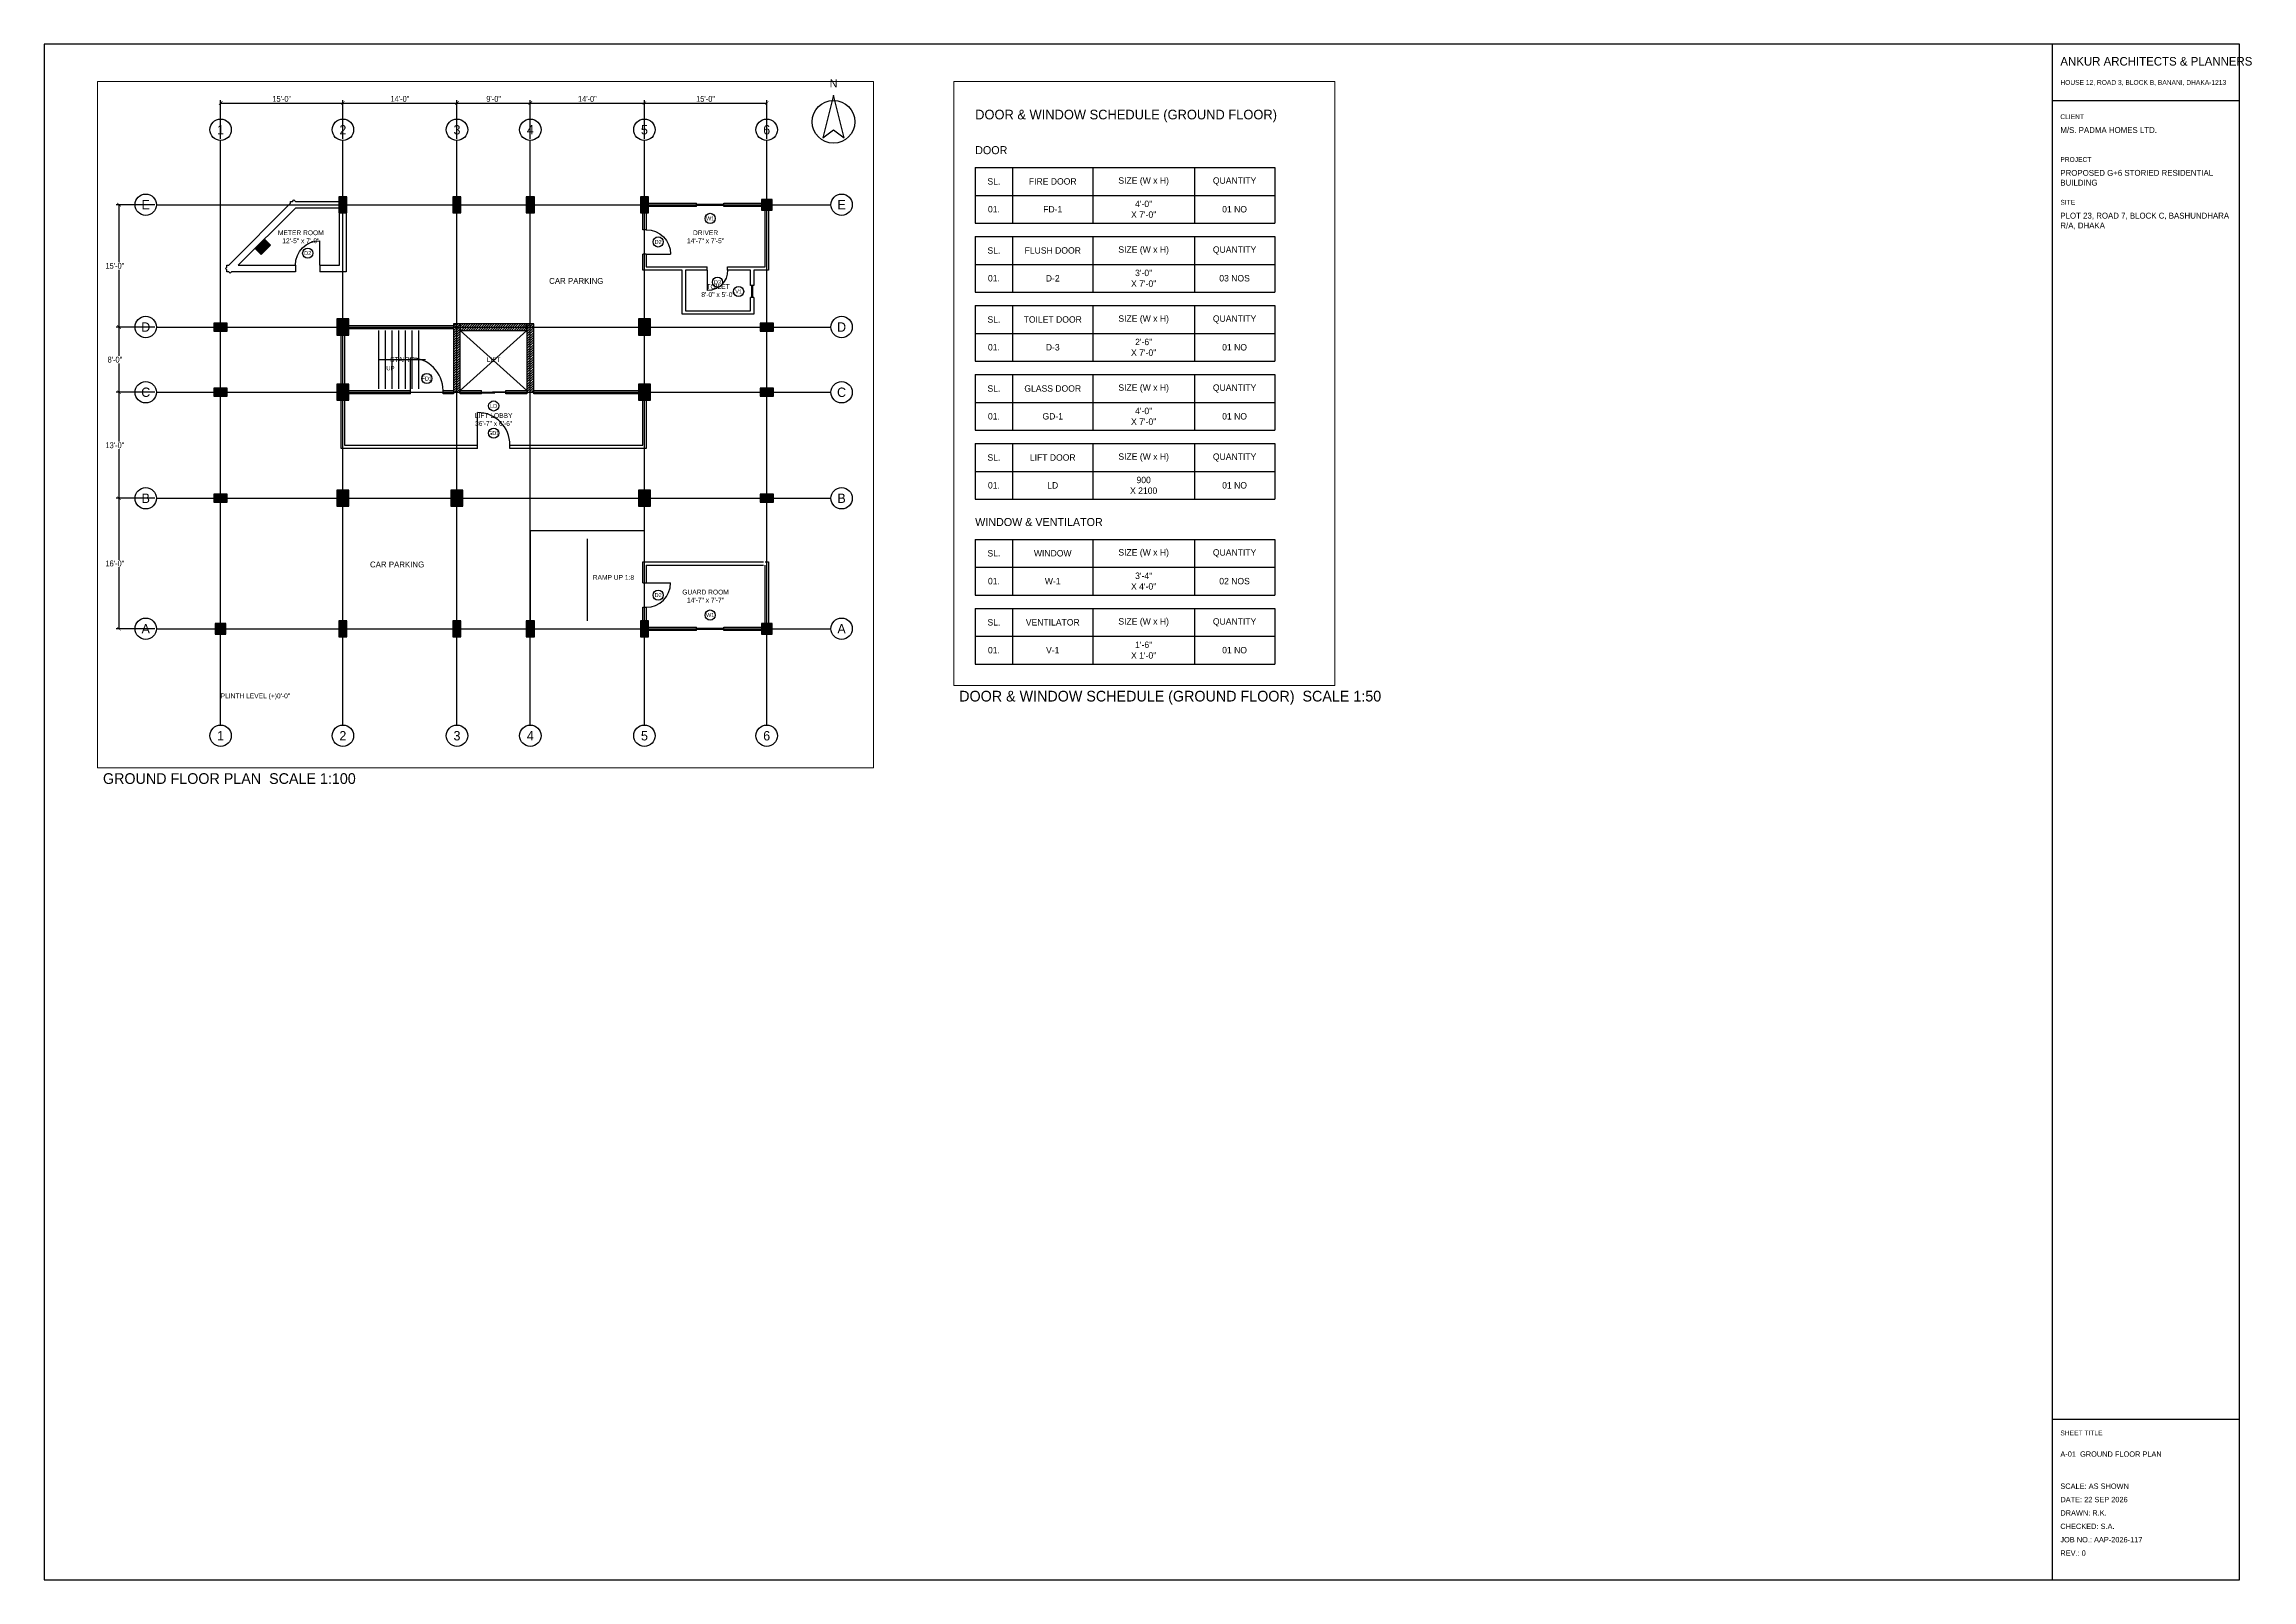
# Paper-space layout 'A-01 GROUND FLOOR PLAN' of a CAD drawing. Header units: millimetres. Extents: x 10 to 836, y 10 to 584.
# The model-space entities are those that its viewports show. They can reach past a viewport. Long polylines and large blocks are cut down to what shows.
import ezdxf
from ezdxf.enums import TextEntityAlignment as Align

# ---------------------------------------------------------------- set-up
doc = ezdxf.new("R2010")
doc.units = ezdxf.units.MM
doc.linetypes.add('CENTER', pattern=[5.08, 3.175, -0.635, 0.635, -0.635])
for name, color, linetype in [('A-COLS', 1, 'Continuous'), ('A-COLS-HATCH', 1, 'Continuous'), ('A-DOOR', 3, 'Continuous'), ('A-GLAZ', 4, 'Continuous'), ('A-GRID', 8, 'Continuous'), ('A-GRID-TEXT', 2, 'Continuous'), ('A-LEVEL', 2, 'Continuous'), ('A-RCC', 9, 'Continuous'), ('A-RCC-HATCH', 9, 'Continuous'), ('A-ROOM-NAME', 2, 'Continuous'), ('A-SCHED', 7, 'Continuous'), ('A-SCHED-TEXT', 2, 'Continuous'), ('A-STAIR', 5, 'Continuous'), ('A-TAG', 2, 'Continuous'), ('A-TEXT', 7, 'Continuous'), ('A-TITLE', 7, 'Continuous'), ('DIMENSION', 3, 'Continuous'), ('DIMENTION', 3, 'Continuous'), ('WALL 10in', 7, 'Continuous'), ('wall-5', 7, 'Continuous')]:
    doc.layers.add(name, color=color, linetype=linetype)
doc.styles.add('OpenSansCondensed-Light', font='OpenSansCondensed-Light.ttf')
doc.dimstyles.new('EZDXF', dxfattribs={"dimtxt": 0.25, "dimasz": 0.175, "dimexe": 0.375, "dimexo": 0.125, "dimgap": 0.1, "dimtad": 1, "dimlfac": 100, "dimzin": 12, "dimdsep": 46, "dimtxsty": 'OpenSansCondensed-Light', "dimblk": 'ARCHTICK', "dimcen": 2.5, "dimazin": 3, "dimtfac": 0.5, "dimtmove": 2, "dimatfit": 3})

# ---------------------------------------------------------------- blocks, each defined once
blk = doc.blocks.new('NORTH')
blk.add_lwpolyline([(0, 10), (-4, -6), (0, -3), (4, -6)], close=True)
blk.add_circle((0, 0), 8)
blk.add_text('N', height=3).set_placement((0, 12), align=Align.BOTTOM_CENTER)
blk = doc.blocks.new('_ARCHTICK')
at = {"color": 0, "linetype": 'BYBLOCK', "const_width": 0.15}
blk.add_lwpolyline([(-0.5, -0.5), (0.5, 0.5)], dxfattribs=at)
blk = doc.blocks.new('DR-400')
blk.add_line((0, 0), (0, 1219.2))
blk.add_arc((0, 0), 1219.2, 0, 90)
blk = doc.blocks.new('DR-300')
blk.add_line((0, 0), (0, 914.4))
blk.add_arc((0, 0), 914.4, 0, 90)
blk = doc.blocks.new('DR-206')
blk.add_line((0, 0), (0, 762))
blk.add_arc((0, 0), 762, 0, 90)

msp = doc.modelspace()

# ---------------------------------------------------------------- hatches: boundary and pattern name
at = {"layer": 'A-COLS-HATCH'}
h = msp.add_hatch(color=7, dxfattribs=at)
h.dxf.hatch_style = 1
h.paths.add_polyline_path([(4422, 15549.6), (4722, 15549.6), (4722, 16149.6), (4422, 16149.6)])
h = msp.add_hatch(color=7, dxfattribs=at)
h.dxf.hatch_style = 1
h.paths.add_polyline_path([(8689.2, 15549.6), (8989.2, 15549.6), (8989.2, 16149.6), (8689.2, 16149.6)])
h = msp.add_hatch(color=7, dxfattribs=at)
h.dxf.hatch_style = 1
h.paths.add_polyline_path([(11432.4, 15549.6), (11732.4, 15549.6), (11732.4, 16149.6), (11432.4, 16149.6)])
h = msp.add_hatch(color=7, dxfattribs=at)
h.dxf.hatch_style = 1
h.paths.add_polyline_path([(15699.6, 15549.6), (15999.6, 15549.6), (15999.6, 16149.6), (15699.6, 16149.6)])
h = msp.add_hatch(color=7, dxfattribs=at)
h.dxf.hatch_style = 1
h.paths.add_polyline_path([(20221.6, 15649.6), (20621.6, 15649.6), (20621.6, 16049.6), (20221.6, 16049.6)])
h = msp.add_hatch(color=7, dxfattribs=at)
h.dxf.hatch_style = 1
h.paths.add_polyline_path([(1513.021, 13983.025), (1866.575, 14336.579), (1654.443, 14548.711), (1300.889, 14195.157)])
h = msp.add_hatch(color=7, dxfattribs=at)
h.dxf.hatch_style = 1
h.paths.add_polyline_path([(4347, 10977.6), (4797, 10977.6), (4797, 11577.6), (4347, 11577.6)])
h = msp.add_hatch(color=7, dxfattribs=at)
h.dxf.hatch_style = 1
h.paths.add_polyline_path([(15624.6, 10977.6), (16074.6, 10977.6), (16074.6, 11577.6), (15624.6, 11577.6)])
h = msp.add_hatch(color=7, dxfattribs=at)
h.dxf.hatch_style = 1
h.paths.add_polyline_path([(-250, 11127.6), (250, 11127.6), (250, 11427.6), (-250, 11427.6)])
h = msp.add_hatch(color=7, dxfattribs=at)
h.dxf.hatch_style = 1
h.paths.add_polyline_path([(20171.6, 11127.6), (20671.6, 11127.6), (20671.6, 11427.6), (20171.6, 11427.6)])
h = msp.add_hatch(color=7, dxfattribs=at)
h.dxf.hatch_style = 1
h.paths.add_polyline_path([(4347, 8539.2), (4797, 8539.2), (4797, 9139.2), (4347, 9139.2)])
h = msp.add_hatch(color=7, dxfattribs=at)
h.dxf.hatch_style = 1
h.paths.add_polyline_path([(15624.6, 8539.2), (16074.6, 8539.2), (16074.6, 9139.2), (15624.6, 9139.2)])
h = msp.add_hatch(color=7, dxfattribs=at)
h.dxf.hatch_style = 1
h.paths.add_polyline_path([(-250, 8689.2), (250, 8689.2), (250, 8989.2), (-250, 8989.2)])
h = msp.add_hatch(color=7, dxfattribs=at)
h.dxf.hatch_style = 1
h.paths.add_polyline_path([(20171.6, 8689.2), (20671.6, 8689.2), (20671.6, 8989.2), (20171.6, 8989.2)])
h = msp.add_hatch(color=7, dxfattribs=at)
h.dxf.hatch_style = 1
h.paths.add_polyline_path([(-250, 4726.8), (250, 4726.8), (250, 5026.8), (-250, 5026.8)])
h = msp.add_hatch(color=7, dxfattribs=at)
h.dxf.hatch_style = 1
h.paths.add_polyline_path([(4347, 4576.8), (4797, 4576.8), (4797, 5176.8), (4347, 5176.8)])
h = msp.add_hatch(color=7, dxfattribs=at)
h.dxf.hatch_style = 1
h.paths.add_polyline_path([(8614.2, 4576.8), (9064.2, 4576.8), (9064.2, 5176.8), (8614.2, 5176.8)])
h = msp.add_hatch(color=7, dxfattribs=at)
h.dxf.hatch_style = 1
h.paths.add_polyline_path([(15624.6, 4576.8), (16074.6, 4576.8), (16074.6, 5176.8), (15624.6, 5176.8)])
h = msp.add_hatch(color=7, dxfattribs=at)
h.dxf.hatch_style = 1
h.paths.add_polyline_path([(20171.6, 4726.8), (20671.6, 4726.8), (20671.6, 5026.8), (20171.6, 5026.8)])
h = msp.add_hatch(color=7, dxfattribs=at)
h.dxf.hatch_style = 1
h.paths.add_polyline_path([(-200, -200), (200, -200), (200, 200), (-200, 200)])
h = msp.add_hatch(color=7, dxfattribs=at)
h.dxf.hatch_style = 1
h.paths.add_polyline_path([(4422, -300), (4722, -300), (4722, 300), (4422, 300)])
h = msp.add_hatch(color=7, dxfattribs=at)
h.dxf.hatch_style = 1
h.paths.add_polyline_path([(8689.2, -300), (8989.2, -300), (8989.2, 300), (8689.2, 300)])
h = msp.add_hatch(color=7, dxfattribs=at)
h.dxf.hatch_style = 1
h.paths.add_polyline_path([(11432.4, -300), (11732.4, -300), (11732.4, 300), (11432.4, 300)])
h = msp.add_hatch(color=7, dxfattribs=at)
h.dxf.hatch_style = 1
h.paths.add_polyline_path([(15699.6, -300), (15999.6, -300), (15999.6, 300), (15699.6, 300)])
h = msp.add_hatch(color=7, dxfattribs=at)
h.dxf.hatch_style = 1
h.paths.add_polyline_path([(20221.6, -200), (20621.6, -200), (20621.6, 200), (20221.6, 200)])
at = {"layer": 'A-RCC-HATCH'}
h = msp.add_hatch(dxfattribs=at)
h.set_pattern_fill('ANSI31', scale=20)
h.paths.add_polyline_path([(8714.2, 8839.2), (8964.2, 8839.2), (8964.2, 11402.6), (8714.2, 11402.6)])
h = msp.add_hatch(dxfattribs=at)
h.set_pattern_fill('ANSI31', scale=20)
h.paths.add_polyline_path([(8964.2, 11152.6), (11457.4, 11152.6), (11457.4, 11402.6), (8964.2, 11402.6)])
h = msp.add_hatch(dxfattribs=at)
h.set_pattern_fill('ANSI31', scale=20)
h.paths.add_polyline_path([(11457.4, 8839.2), (11707.4, 8839.2), (11707.4, 11402.6), (11457.4, 11402.6)])

# ---------------------------------------------------------------- linework, layer by layer
at = {"layer": 'A-COLS'}
for points in [[(4422, 15549.6), (4722, 15549.6), (4722, 16149.6), (4422, 16149.6)], [(8689.2, 15549.6), (8989.2, 15549.6), (8989.2, 16149.6), (8689.2, 16149.6)], [(11432.4, 15549.6), (11732.4, 15549.6), (11732.4, 16149.6), (11432.4, 16149.6)], [(15699.6, 15549.6), (15999.6, 15549.6), (15999.6, 16149.6), (15699.6, 16149.6)], [(20221.6, 15649.6), (20621.6, 15649.6), (20621.6, 16049.6), (20221.6, 16049.6)], [(1513.021, 13983.025), (1866.575, 14336.579), (1654.443, 14548.711), (1300.889, 14195.157)], [(4347, 10977.6), (4797, 10977.6), (4797, 11577.6), (4347, 11577.6)], [(15624.6, 10977.6), (16074.6, 10977.6), (16074.6, 11577.6), (15624.6, 11577.6)], [(-250, 11127.6), (250, 11127.6), (250, 11427.6), (-250, 11427.6)], [(20171.6, 11127.6), (20671.6, 11127.6), (20671.6, 11427.6), (20171.6, 11427.6)], [(4347, 8539.2), (4797, 8539.2), (4797, 9139.2), (4347, 9139.2)], [(15624.6, 8539.2), (16074.6, 8539.2), (16074.6, 9139.2), (15624.6, 9139.2)], [(-250, 8689.2), (250, 8689.2), (250, 8989.2), (-250, 8989.2)], [(20171.6, 8689.2), (20671.6, 8689.2), (20671.6, 8989.2), (20171.6, 8989.2)], [(-250, 4726.8), (250, 4726.8), (250, 5026.8), (-250, 5026.8)], [(4347, 4576.8), (4797, 4576.8), (4797, 5176.8), (4347, 5176.8)], [(8614.2, 4576.8), (9064.2, 4576.8), (9064.2, 5176.8), (8614.2, 5176.8)], [(15624.6, 4576.8), (16074.6, 4576.8), (16074.6, 5176.8), (15624.6, 5176.8)], [(20171.6, 4726.8), (20671.6, 4726.8), (20671.6, 5026.8), (20171.6, 5026.8)], [(-200, -200), (200, -200), (200, 200), (-200, 200)], [(4422, -300), (4722, -300), (4722, 300), (4422, 300)], [(8689.2, -300), (8989.2, -300), (8989.2, 300), (8689.2, 300)], [(11432.4, -300), (11732.4, -300), (11732.4, 300), (11432.4, 300)], [(15699.6, -300), (15999.6, -300), (15999.6, 300), (15699.6, 300)], [(20221.6, -200), (20621.6, -200), (20621.6, 200), (20221.6, 200)]]:
    msp.add_lwpolyline(points, close=True, dxfattribs=at)
at = {"layer": 'A-DOOR'}
for p, q in [((15912.1, 14914.4), (15787.1, 14914.4)), ((15912.1, 14000), (15787.1, 14000)), ((2800, 13589.1), (2800, 13339.1)), ((3714.4, 13589.1), (3714.4, 13339.1)), ((18200, 13401.6), (18200, 13526.6)), ((18962, 13401.6), (18962, 13526.6)), ((7100, 8776.7), (7100, 8901.7)), ((8319.2, 8776.7), (8319.2, 8901.7)), ((9760.8, 8776.7), (9760.8, 8901.7)), ((9760.8, 8823.575), (10255.8, 8823.575)), ((10165.8, 8854.825), (10660.8, 8854.825)), ((10660.8, 8776.7), (10660.8, 8901.7)), ((9601.2, 6737.5), (9601.2, 6862.5)), ((10820.4, 6737.5), (10820.4, 6862.5)), ((15787.1, 1714.4), (15912.1, 1714.4)), ((15787.1, 800), (15912.1, 800))]:
    msp.add_line(p, q, dxfattribs=at)
at = {"layer": 'A-GLAZ'}
for p, q in [((17800, 15787.1), (17800, 15912.1)), ((17800, 15870.433), (18816, 15870.433)), ((17800, 15849.6), (18816, 15849.6)), ((17800, 15828.767), (18816, 15828.767)), ((18816, 15787.1), (18816, 15912.1)), ((19946.6, 12834.8), (19821.6, 12834.8)), ((19863.267, 12377.6), (19863.267, 12834.8)), ((19904.933, 12377.6), (19904.933, 12834.8)), ((19946.6, 12377.6), (19821.6, 12377.6)), ((17800, -62.5), (17800, 62.5)), ((17800, 20.833), (18816, 20.833)), ((17800, 0), (18816, 0)), ((18816, -62.5), (18816, 62.5)), ((17800, -20.833), (18816, -20.833))]:
    msp.add_line(p, q, dxfattribs=at)
at = {"layer": 'A-GRID', "linetype": 'CENTER'}
for p, q in [((0, -3600), (0, 18249.6)), ((4572, -3600), (4572, 18249.6)), ((8839.2, -3600), (8839.2, 18249.6)), ((11582.4, -3600), (11582.4, 18249.6)), ((15849.6, -3600), (15849.6, 18249.6)), ((20421.6, -3600), (20421.6, 18249.6)), ((-2400, 15849.6), (22821.6, 15849.6)), ((-2400, 11277.6), (22821.6, 11277.6)), ((-2400, 8839.2), (22821.6, 8839.2)), ((-2400, 4876.8), (22821.6, 4876.8)), ((-2400, 0), (22821.6, 0))]:
    msp.add_line(p, q, dxfattribs=at)
at = {"layer": 'A-GRID'}
for centre in [(0, 18649.6), (4572, 18649.6), (8839.2, 18649.6), (11582.4, 18649.6), (15849.6, 18649.6), (20421.6, 18649.6), (-2800, 15849.6), (23221.6, 15849.6), (-2800, 11277.6), (23221.6, 11277.6), (-2800, 8839.2), (23221.6, 8839.2), (-2800, 4876.8), (23221.6, 4876.8), (-2800, 0), (23221.6, 0), (0, -4000), (4572, -4000), (8839.2, -4000), (11582.4, -4000), (15849.6, -4000), (20421.6, -4000)]:
    msp.add_circle(centre, 400, dxfattribs=at)
at = {"layer": 'A-RCC'}
for points in [[(8714.2, 8839.2), (8964.2, 8839.2), (8964.2, 11402.6), (8714.2, 11402.6)], [(8964.2, 11152.6), (11457.4, 11152.6), (11457.4, 11402.6), (8964.2, 11402.6)], [(11457.4, 8839.2), (11707.4, 8839.2), (11707.4, 11402.6), (11457.4, 11402.6)]]:
    msp.add_lwpolyline(points, close=True, dxfattribs=at)
at = {"layer": 'A-SCHED'}
for p, q in [((100000, -500), (105600, -500)), ((100000, -500), (100000, -1540)), ((100700, -500), (100700, -1540)), ((102200, -500), (102200, -1540)), ((104100, -500), (104100, -1540)), ((105600, -500), (105600, -1540)), ((100000, -1020), (105600, -1020)), ((100000, -1540), (105600, -1540)), ((100000, -1790), (105600, -1790)), ((100000, -1790), (100000, -2830)), ((100700, -1790), (100700, -2830)), ((102200, -1790), (102200, -2830)), ((104100, -1790), (104100, -2830)), ((105600, -1790), (105600, -2830)), ((100000, -2310), (105600, -2310)), ((100000, -2830), (105600, -2830)), ((100000, -3080), (105600, -3080)), ((100000, -3080), (100000, -4120)), ((100700, -3080), (100700, -4120)), ((102200, -3080), (102200, -4120)), ((104100, -3080), (104100, -4120)), ((105600, -3080), (105600, -4120)), ((100000, -3600), (105600, -3600)), ((100000, -4120), (105600, -4120)), ((100000, -4370), (105600, -4370)), ((100000, -4370), (100000, -5410)), ((100700, -4370), (100700, -5410)), ((102200, -4370), (102200, -5410)), ((104100, -4370), (104100, -5410)), ((105600, -4370), (105600, -5410)), ((100000, -4890), (105600, -4890)), ((100000, -5410), (105600, -5410)), ((100000, -5660), (105600, -5660)), ((100000, -5660), (100000, -6700)), ((100700, -5660), (100700, -6700)), ((102200, -5660), (102200, -6700)), ((104100, -5660), (104100, -6700)), ((105600, -5660), (105600, -6700)), ((100000, -6180), (105600, -6180)), ((100000, -6700), (105600, -6700)), ((100000, -7450), (105600, -7450)), ((100000, -7450), (100000, -8490)), ((100700, -7450), (100700, -8490)), ((102200, -7450), (102200, -8490)), ((104100, -7450), (104100, -8490)), ((105600, -7450), (105600, -8490)), ((100000, -7970), (105600, -7970)), ((100000, -8490), (105600, -8490)), ((100000, -8740), (105600, -8740)), ((100000, -8740), (100000, -9780)), ((100700, -8740), (100700, -9780)), ((102200, -8740), (102200, -9780)), ((104100, -8740), (104100, -9780)), ((105600, -8740), (105600, -9780)), ((100000, -9260), (105600, -9260)), ((100000, -9780), (105600, -9780))]:
    msp.add_line(p, q, dxfattribs=at)
at = {"layer": 'A-STAIR'}
for p, q in [((5916.2, 8964.2), (5916.2, 11152.6)), ((6166.2, 8964.2), (6166.2, 11152.6)), ((6416.2, 8964.2), (6416.2, 11152.6)), ((6666.2, 8964.2), (6666.2, 11152.6)), ((6916.2, 8964.2), (6916.2, 11152.6)), ((7166.2, 8964.2), (7166.2, 11152.6)), ((7416.2, 8964.2), (7416.2, 11152.6)), ((5916.2, 10058.4), (7666.2, 10058.4))]:
    msp.add_line(p, q, dxfattribs=at)
at = {"layer": 'A-TAG'}
for centre in [(18308, 15337.1), (16362.1, 14457.2), (3257.2, 14039.1), (18581, 12951.6), (19371.6, 12606.2), (7709.6, 9351.7), (10210.8, 8326.7), (10210.8, 7312.5), (16362.1, 1257.2), (18308, 512.5)]:
    msp.add_circle(centre, 190, dxfattribs=at)
at = {"layer": 'A-TEXT'}
for p, q in [((8964.2, 8901.7), (11457.4, 11152.6)), ((8964.2, 11152.6), (11457.4, 8901.7)), ((13716, 300), (13716, 3357.6))]:
    msp.add_line(p, q, dxfattribs=at)
msp.add_lwpolyline([(11582.4, 0), (15849.6, 0), (15849.6, 3657.6), (11582.4, 3657.6)], close=True, dxfattribs=at)
at = {"layer": 'WALL 10in'}
for p, q in [((305.923, 13589.1), (2618.2, 15901.377)), ((2794.977, 15724.6), (659.477, 13589.1)), ((2618.2, 15901.377), (2618.2, 15974.6)), ((2618.2, 15974.6), (2691.423, 15974.6)), ((2691.423, 15974.6), (2743.2, 16026.377)), ((2743.2, 16026.377), (2794.977, 15974.6)), ((2794.977, 15974.6), (4422, 15974.6)), ((4422, 15724.6), (2794.977, 15724.6)), ((4447, 13589.1), (4447, 15549.6)), ((4697, 15549.6), (4697, 13589.1)), ((180.923, 13464.1), (232.7, 13515.877)), ((232.7, 13412.323), (180.923, 13464.1)), ((232.7, 13515.877), (232.7, 13589.1)), ((232.7, 13589.1), (305.923, 13589.1)), ((232.7, 13339.1), (232.7, 13412.323)), ((305.923, 13339.1), (232.7, 13339.1)), ((357.7, 13287.323), (305.923, 13339.1)), ((409.477, 13339.1), (357.7, 13287.323)), ((2800, 13339.1), (409.477, 13339.1)), ((659.477, 13589.1), (2800, 13589.1)), ((3714.4, 13589.1), (4447, 13589.1)), ((4447, 13339.1), (3714.4, 13339.1)), ((4697, 13339.1), (4447, 13339.1)), ((4697, 13589.1), (4697, 13339.1))]:
    msp.add_line(p, q, dxfattribs=at)
at = {"layer": 'wall-5'}
for p, q in [((15999.6, 15912.1), (17800, 15912.1)), ((17800, 15787.1), (15999.6, 15787.1)), ((18816, 15912.1), (20221.6, 15912.1)), ((20221.6, 15787.1), (18816, 15787.1)), ((15787.1, 14914.4), (15787.1, 15549.6)), ((15912.1, 15549.6), (15912.1, 14914.4)), ((20359.1, 13526.6), (20359.1, 15649.6)), ((20484.1, 15649.6), (20484.1, 13526.6)), ((15787.1, 13526.6), (15787.1, 14000)), ((15912.1, 14000), (15912.1, 13526.6)), ((15787.1, 13401.6), (15787.1, 13526.6)), ((15912.1, 13401.6), (15787.1, 13401.6)), ((15912.1, 13526.6), (17258.6, 13526.6)), ((17258.6, 13401.6), (15912.1, 13401.6)), ((17258.6, 13526.6), (17383.6, 13526.6)), ((17258.6, 11877.6), (17258.6, 13401.6)), ((17383.6, 13526.6), (18200, 13526.6)), ((17383.6, 13401.6), (17383.6, 11877.6)), ((18200, 13401.6), (17383.6, 13401.6)), ((18962, 13526.6), (19821.6, 13526.6)), ((19821.6, 13401.6), (18962, 13401.6)), ((19821.6, 13526.6), (19946.6, 13526.6)), ((19821.6, 12834.8), (19821.6, 13401.6)), ((19946.6, 13526.6), (20359.1, 13526.6)), ((20359.1, 13401.6), (19946.6, 13401.6)), ((19946.6, 13401.6), (19946.6, 12834.8)), ((20484.1, 13401.6), (20359.1, 13401.6)), ((20484.1, 13526.6), (20484.1, 13401.6)), ((19821.6, 11877.6), (19821.6, 12377.6)), ((19946.6, 12377.6), (19946.6, 11877.6)), ((17258.6, 11752.6), (17258.6, 11877.6)), ((17383.6, 11752.6), (17258.6, 11752.6)), ((17383.6, 11877.6), (19821.6, 11877.6)), ((19821.6, 11752.6), (17383.6, 11752.6)), ((19946.6, 11752.6), (19821.6, 11752.6)), ((19946.6, 11877.6), (19946.6, 11752.6)), ((4797, 11340.1), (8714.2, 11340.1)), ((8714.2, 11215.1), (4797, 11215.1)), ((4509.5, 9139.2), (4509.5, 10977.6)), ((4634.5, 10977.6), (4634.5, 9139.2)), ((4797, 8901.7), (7100, 8901.7)), ((7100, 8776.7), (4797, 8776.7)), ((8319.2, 8901.7), (8714.2, 8901.7)), ((8714.2, 8776.7), (8319.2, 8776.7)), ((8714.2, 8839.2), (8714.2, 8776.7)), ((8964.2, 8901.7), (9760.8, 8901.7)), ((8964.2, 8776.7), (8964.2, 8839.2)), ((9760.8, 8776.7), (8964.2, 8776.7)), ((10660.8, 8901.7), (11457.4, 8901.7)), ((11457.4, 8776.7), (10660.8, 8776.7)), ((11457.4, 8839.2), (11457.4, 8776.7)), ((11707.4, 8901.7), (15624.6, 8901.7)), ((11707.4, 8776.7), (11707.4, 8839.2)), ((15624.6, 8776.7), (11707.4, 8776.7)), ((4509.5, 6862.5), (4509.5, 8539.2)), ((4634.5, 8539.2), (4634.5, 6862.5)), ((15787.1, 6862.5), (15787.1, 8539.2)), ((15912.1, 8539.2), (15912.1, 6862.5)), ((4509.5, 6737.5), (4509.5, 6862.5)), ((4634.5, 6737.5), (4509.5, 6737.5)), ((4634.5, 6862.5), (9601.2, 6862.5)), ((9601.2, 6737.5), (4634.5, 6737.5)), ((10820.4, 6862.5), (15787.1, 6862.5)), ((15787.1, 6737.5), (10820.4, 6737.5)), ((15912.1, 6737.5), (15787.1, 6737.5)), ((15912.1, 6862.5), (15912.1, 6737.5)), ((15787.1, 2375.9), (15787.1, 2500.9)), ((15787.1, 2500.9), (15912.1, 2500.9)), ((15912.1, 2500.9), (20299.1, 2500.9)), ((20359.1, 2500.9), (20484.1, 2500.9)), ((20484.1, 2500.9), (20484.1, 2375.9)), ((15787.1, 1714.4), (15787.1, 2375.9)), ((15912.1, 2375.9), (15912.1, 1714.4)), ((15912.1, 2375.9), (20299.1, 2375.9)), ((20359.1, 200), (20359.1, 2375.9)), ((20484.1, 2375.9), (20484.1, 200)), ((15787.1, 300), (15787.1, 800)), ((15912.1, 800), (15912.1, 300)), ((15999.6, 62.5), (17800, 62.5)), ((18816, 62.5), (20221.6, 62.5)), ((17800, -62.5), (15999.6, -62.5)), ((20221.6, -62.5), (18816, -62.5))]:
    msp.add_line(p, q, dxfattribs=at)

# ---------------------------------------------------------------- block references
at = {"layer": 'A-DOOR', "yscale": -1}
for p, rotation in [((15912.1, 14000), 90), ((3714.4, 13589.1), 180)]:
    msp.add_blockref('DR-300', p, dxfattribs=dict(at, rotation=rotation))
msp.add_blockref('DR-206', (18200, 13401.6), dxfattribs=at)
at = {"layer": 'A-DOOR'}
for p in [(7100, 8901.7), (9601.2, 6862.5)]:
    msp.add_blockref('DR-400', p, dxfattribs=at)
at = {"layer": 'A-DOOR', "rotation": -90}
msp.add_blockref('DR-300', (15912.1, 1714.4), dxfattribs=at)

# ---------------------------------------------------------------- texts
at = {"layer": 'A-GRID-TEXT'}
for s, p in [('1', (0, 18649.6)), ('2', (4572, 18649.6)), ('3', (8839.2, 18649.6)), ('4', (11582.4, 18649.6)), ('5', (15849.6, 18649.6)), ('6', (20421.6, 18649.6)), ('E', (-2800, 15849.6)), ('E', (23221.6, 15849.6)), ('D', (-2800, 11277.6)), ('D', (23221.6, 11277.6)), ('C', (-2800, 8839.2)), ('C', (23221.6, 8839.2)), ('B', (-2800, 4876.8)), ('B', (23221.6, 4876.8)), ('A', (-2800, 0)), ('A', (23221.6, 0)), ('1', (0, -4000)), ('2', (4572, -4000)), ('3', (8839.2, -4000)), ('4', (11582.4, -4000)), ('5', (15849.6, -4000)), ('6', (20421.6, -4000))]:
    msp.add_text(s, height=350, dxfattribs=at).set_placement(p, align=Align.MIDDLE_CENTER)
at = {"layer": 'A-LEVEL'}
msp.add_text('PLINTH LEVEL (+)0\'-0"', height=180, dxfattribs=at).set_placement((0, -2600))
at = {"layer": 'A-ROOM-NAME', "attachment_point": 5}
for s, insert, char_height in [('METER ROOM\\P12\'-5" x 7\'-0"', (3000, 14650), 180), ('DRIVER\\P14\'-7" x 7\'-5"', (18135, 14650), 180), ('CAR PARKING', (13300, 13000), 220), ('TOILET\\P8\'-0" x 5\'-0"', (18602.6, 12639.6), 180), ('STAIR', (6700, 10060), 180), ('LIFT', (10210.8, 10060), 180), ('LIFT LOBBY\\P36\'-7" x 6\'-6"', (10210.8, 7820), 180), ('CAR PARKING', (6600, 2400), 220), ('GUARD ROOM\\P14\'-7" x 7\'-7"', (18135, 1220), 180)]:
    msp.add_mtext(s, dxfattribs=dict(at, insert=insert, char_height=char_height))
at = {"layer": 'A-SCHED-TEXT'}
for s, height, p in [('DOOR & WINDOW SCHEDULE (GROUND FLOOR)', 180, (100000, 400)), ('DOOR', 150, (100000, -250)), ('WINDOW & VENTILATOR', 150, (100000, -7200))]:
    msp.add_text(s, height=height, dxfattribs=at).set_placement(p)
at = {"layer": 'A-SCHED-TEXT', "char_height": 120, "attachment_point": 5}
for s, insert, width in [('SL.', (100350, -760), 600), ('FIRE DOOR', (101450, -760), 1400), ('SIZE (W x H)', (103150, -760), 1800), ('QUANTITY', (104850, -760), 1400), ('01.', (100350, -1280), 600), ('FD-1', (101450, -1280), 1400), ('4\'-0"\\PX 7\'-0"', (103150, -1280), 1800), ('01 NO', (104850, -1280), 1400), ('SL.', (100350, -2050), 600), ('FLUSH DOOR', (101450, -2050), 1400), ('SIZE (W x H)', (103150, -2050), 1800), ('QUANTITY', (104850, -2050), 1400), ('3\'-0"\\PX 7\'-0"', (103150, -2570), 1800), ('01.', (100350, -2570), 600), ('D-2', (101450, -2570), 1400), ('03 NOS', (104850, -2570), 1400), ('SL.', (100350, -3340), 600), ('TOILET DOOR', (101450, -3340), 1400), ('SIZE (W x H)', (103150, -3340), 1800), ('QUANTITY', (104850, -3340), 1400), ('2\'-6"\\PX 7\'-0"', (103150, -3860), 1800), ('01.', (100350, -3860), 600), ('D-3', (101450, -3860), 1400), ('01 NO', (104850, -3860), 1400), ('SL.', (100350, -4630), 600), ('GLASS DOOR', (101450, -4630), 1400), ('SIZE (W x H)', (103150, -4630), 1800), ('QUANTITY', (104850, -4630), 1400), ('01.', (100350, -5150), 600), ('GD-1', (101450, -5150), 1400), ('4\'-0"\\PX 7\'-0"', (103150, -5150), 1800), ('01 NO', (104850, -5150), 1400), ('SL.', (100350, -5920), 600), ('LIFT DOOR', (101450, -5920), 1400), ('SIZE (W x H)', (103150, -5920), 1800), ('QUANTITY', (104850, -5920), 1400), ('01.', (100350, -6440), 600), ('LD', (101450, -6440), 1400), ('900\\PX 2100', (103150, -6440), 1800), ('01 NO', (104850, -6440), 1400), ('SL.', (100350, -7710), 600), ('WINDOW', (101450, -7710), 1400), ('SIZE (W x H)', (103150, -7710), 1800), ('QUANTITY', (104850, -7710), 1400), ('01.', (100350, -8230), 600), ('W-1', (101450, -8230), 1400), ('3\'-4"\\PX 4\'-0"', (103150, -8230), 1800), ('02 NOS', (104850, -8230), 1400), ('SL.', (100350, -9000), 600), ('VENTILATOR', (101450, -9000), 1400), ('SIZE (W x H)', (103150, -9000), 1800), ('QUANTITY', (104850, -9000), 1400), ('01.', (100350, -9520), 600), ('V-1', (101450, -9520), 1400), ('1\'-6"\\PX 1\'-0"', (103150, -9520), 1800), ('01 NO', (104850, -9520), 1400)]:
    msp.add_mtext(s, dxfattribs=dict(at, insert=insert, width=width))
at = {"layer": 'A-STAIR'}
msp.add_text('UP', height=160, dxfattribs=at).set_placement((6197, 9658.4))
at = {"layer": 'A-TAG'}
for s, p in [('W1', (18308, 15337.1)), ('D2', (16362.1, 14457.2)), ('D2', (3257.2, 14039.1)), ('D3', (18581, 12951.6)), ('V1', (19371.6, 12606.2)), ('FD1', (7709.6, 9351.7)), ('LD', (10210.8, 8326.7)), ('GD1', (10210.8, 7312.5)), ('D2', (16362.1, 1257.2)), ('W1', (18308, 512.5))]:
    msp.add_text(s, height=150, dxfattribs=at).set_placement(p, align=Align.MIDDLE_CENTER)
at = {"layer": 'A-TEXT'}
msp.add_text('RAMP UP 1:8', height=180, dxfattribs=at).set_placement((13916, 1828.8))

# ---------------------------------------------------------------- dimensions: what is measured, and where the dimension line sits
at = {"layer": 'DIMENSION'}
for base, p1, p2, text in [((0, 19649.6), (0, 18249.6), (4572, 18249.6), '15\'-0"'), ((4572, 19649.6), (4572, 18249.6), (8839.2, 18249.6), '14\'-0"'), ((8839.2, 19649.6), (8839.2, 18249.6), (11582.4, 18249.6), '9\'-0"'), ((11582.4, 19649.6), (11582.4, 18249.6), (15849.6, 18249.6), '14\'-0"'), ((15849.6, 19649.6), (15849.6, 18249.6), (20421.6, 18249.6), '15\'-0"')]:
    msp.add_linear_dim(base=base, p1=p1, p2=p2, text=text, dimstyle='EZDXF', override={"dimtxt": 220, "dimasz": 132, "dimexe": 110, "dimexo": 66, "dimgap": 44, "dimtad": 1, "dimtih": 1, "dimtoh": 1, "dimdec": 0}, dxfattribs=at).render()
at = {"layer": 'DIMENTION'}
for base, p1, p2, text in [((-3800, 11277.6), (-2400, 11277.6), (-2400, 15849.6), '15\'-0"'), ((-3800, 8839.2), (-2400, 8839.2), (-2400, 11277.6), '8\'-0"'), ((-3800, 4876.8), (-2400, 4876.8), (-2400, 8839.2), '13\'-0"'), ((-3800, 0), (-2400, 0), (-2400, 4876.8), '16\'-0"')]:
    msp.add_linear_dim(base=base, p1=p1, p2=p2, angle=90, text=text, dimstyle='EZDXF', override={"dimtxt": 220, "dimasz": 132, "dimexe": 110, "dimexo": 66, "dimgap": 44, "dimtad": 1, "dimtih": 1, "dimtoh": 1, "dimdec": 0}, dxfattribs=at).render()

psp = doc.layouts.new('A-01 GROUND FLOOR PLAN')

# ---------------------------------------------------------------- linework, layer by layer
at = {"layer": 'A-TITLE'}
for p, q in [((761, 10), (761, 584)), ((761, 563), (831, 563)), ((761, 70), (831, 70))]:
    psp.add_line(p, q, dxfattribs=at)
psp.add_lwpolyline([(10, 10), (831, 10), (831, 584), (10, 584)], close=True, dxfattribs=at)

# ---------------------------------------------------------------- block references
psp.add_blockref('NORTH', (305.2, 555), dxfattribs=at)

# ---------------------------------------------------------------- texts
for s, height, p in [('ANKUR ARCHITECTS & PLANNERS', 3.2, (764, 576)), ('HOUSE 12, ROAD 3, BLOCK B, BANANI, DHAKA-1213', 1.8, (764, 568.8)), ('CLIENT', 1.8, (764, 556)), ('PROJECT', 1.8, (764, 540)), ('SITE', 1.8, (764, 524)), ('DOOR & WINDOW SCHEDULE (GROUND FLOOR)  SCALE 1:50', 4, (352.2, 338.3)), ('GROUND FLOOR PLAN  SCALE 1:100', 4, (32, 307.5)), ('A-01  GROUND FLOOR PLAN', 2, (764, 56)), ('SHEET TITLE', 1.8, (764, 64)), ('SCALE: AS SHOWN', 2, (764, 44)), ('DATE: 22 SEP 2026', 2, (764, 39)), ('DRAWN: R.K.', 2, (764, 34)), ('JOB NO.: AAP-2026-117', 2, (764, 24)), ('CHECKED: S.A.', 2, (764, 29)), ('REV.: 0', 2, (764, 19))]:
    psp.add_text(s, height=height, dxfattribs=at).set_placement(p)
at = {"layer": 'A-TITLE', "char_height": 2.2, "width": 64, "attachment_point": 1}
for s, insert in [('M/S. PADMA HOMES LTD.', (764, 553)), ('PROPOSED G+6 STORIED RESIDENTIAL BUILDING', (764, 537)), ('PLOT 23, ROAD 7, BLOCK C, BASHUNDHARA R/A, DHAKA', (764, 521))]:
    psp.add_mtext(s, dxfattribs=dict(at, insert=insert))

# ---------------------------------------------------------------- viewports
at = {"layer": 'VIEWPORTS'}
psp.add_viewport(center=(175.1, 441.75), size=(290.2, 256.5), view_center_point=(9910.8, 7624.8), view_height=25650, dxfattribs=at)
psp.add_viewport(center=(421.45, 457.15), size=(142.5, 225.7), view_center_point=(103163.5, -4537), view_height=11285, status=3, dxfattribs=at)

doc.saveas('drawing.dxf')
